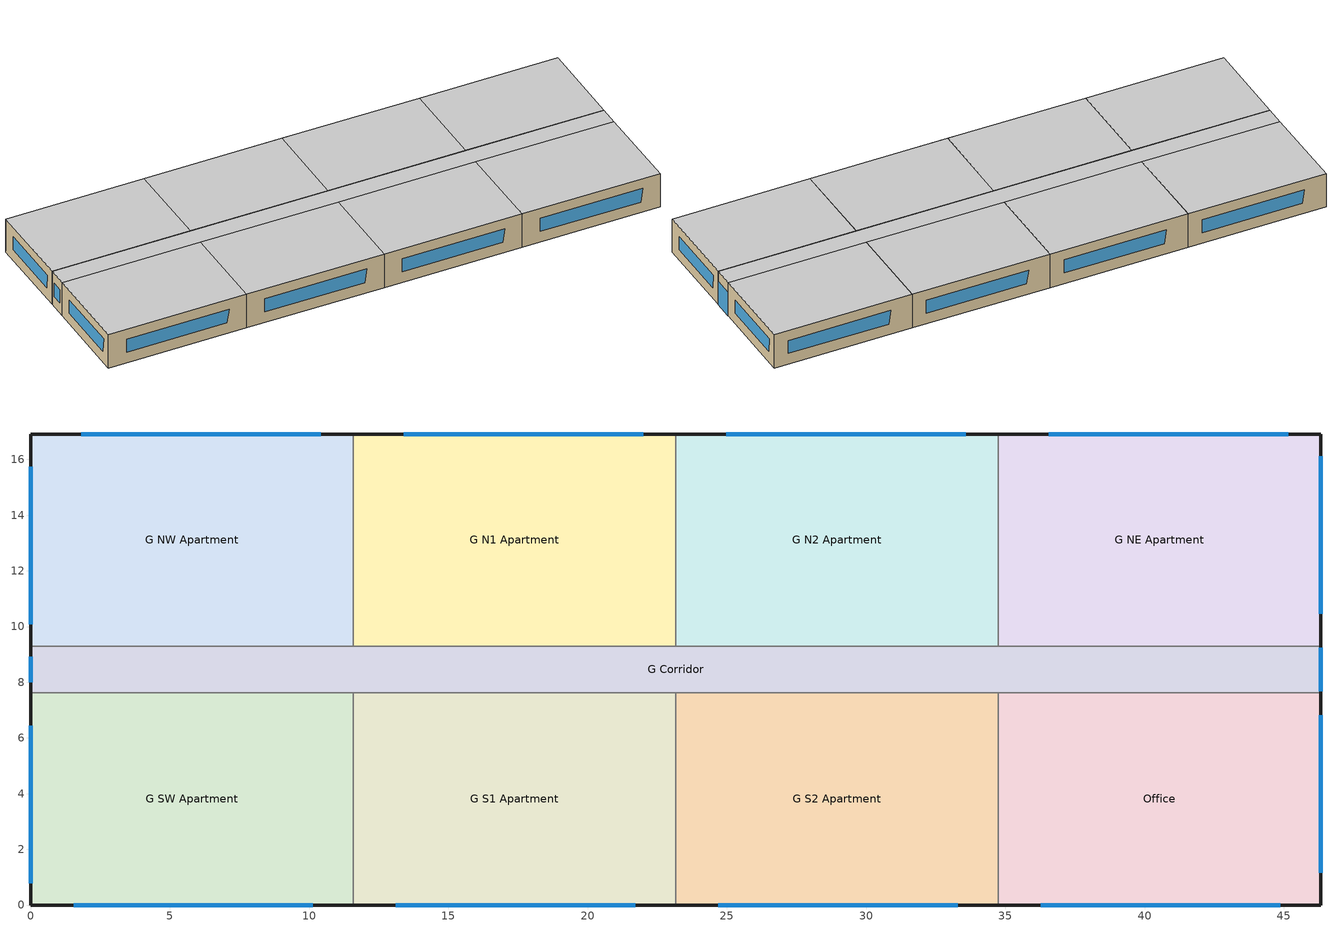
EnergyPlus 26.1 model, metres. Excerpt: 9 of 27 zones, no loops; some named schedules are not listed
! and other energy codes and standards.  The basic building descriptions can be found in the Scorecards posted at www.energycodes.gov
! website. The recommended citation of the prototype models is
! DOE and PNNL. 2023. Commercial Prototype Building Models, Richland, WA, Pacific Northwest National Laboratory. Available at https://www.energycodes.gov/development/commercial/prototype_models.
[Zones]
G SW Apartment
 floor ground (gGFloorSWA_Ffactor): 0,7.62 11.58,7.62 11.58,0 0,0 z0
 wall outside (CN_Ext_Wall): 0,7.62 0,0 11.58,0 z0:3.05
 wall to G Corridor (int_wall): 11.58,7.62 0,7.62 z0:3.05
 wall to G S1 Apartment (int_wall): 11.58,0 11.58,7.62 z0:3.05
 window (ResWindow_U_0.45_SHGC_0.245): 1.53,0,2.15 1.53,0,0.97 9.96,0,0.97 10.13,0,2.17; 0,6.44,2.15 0,6.44,0.97 0,0.9,0.97 0,0.79,2.17
 ceiling adiabatic (int_slab_ceiling): 11.58,0 11.58,7.62 0,7.62 0,0 z3.05
G NW Apartment
 floor ground (gGFloorNWA_Ffactor): 0,16.92 11.58,16.92 11.58,9.3 0,9.3 z0
 wall outside (CN_Ext_Wall): 11.58,16.92 0,16.92 0,9.3 z0:3.05
 wall to G Corridor (int_wall): 0,9.3 11.58,9.3 z0:3.05
 wall to G N1 Apartment (int_wall): 11.58,9.3 11.58,16.92 z0:3.05
 window (ResWindow_U_0.45_SHGC_0.245): 0,15.74,2.15 0,15.74,0.97 0,10.2,0.97 0,10.08,2.17; 10.41,16.92,2.15 10.41,16.92,0.97 1.99,16.92,0.97 1.81,16.92,2.17
 ceiling adiabatic (int_slab_ceiling): 11.58,9.3 11.58,16.92 0,16.92 0,9.3 z3.05
Office
 floor ground (gGFloorSEA_Ffactor): 34.75,7.62 46.33,7.62 46.33,0 34.75,0 z0
 wall outside (CN_Ext_Wall): 34.75,0 46.33,0 46.33,7.62 z0:3.05
 wall to G Corridor (int_wall): 46.33,7.62 34.75,7.62 z0:3.05
 window (NonresWindow_U_0.45_SHGC_0.245): 36.28,0,2.15 36.28,0,0.97 44.71,0,0.97 44.88,0,2.17; 46.33,1.16,2.15 46.33,1.16,0.97 46.33,6.7,0.97 46.33,6.81,2.17
 ceiling adiabatic (int_slab_ceiling): 46.33,0 46.33,7.62 34.75,7.62 34.75,0 z3.05
G NE Apartment
 floor ground (gGFloorNEA_Ffactor): 34.75,16.92 46.33,16.92 46.33,9.3 34.75,9.3 z0
 wall outside (CN_Ext_Wall): 46.33,9.3 46.33,16.92 34.75,16.92 z0:3.05
 wall to G Corridor (int_wall): 34.75,9.3 46.33,9.3 z0:3.05
 window (ResWindow_U_0.45_SHGC_0.245): 45.16,16.92,2.15 45.16,16.92,0.97 36.73,16.92,0.97 36.56,16.92,2.17; 46.33,10.45,2.15 46.33,10.45,0.97 46.33,16,0.97 46.33,16.11,2.17
 ceiling adiabatic (int_slab_ceiling): 46.33,9.3 46.33,16.92 34.75,16.92 34.75,9.3 z3.05
G N1 Apartment
 floor ground (gGFloorN1A_Ffactor): 11.58,16.92 23.16,16.92 23.16,9.3 11.58,9.3 z0
 wall outside (CN_Ext_Wall): 23.16,16.92 11.58,16.92 z0:3.05
 wall to G Corridor (int_wall): 11.58,9.3 23.16,9.3 z0:3.05
 wall to G N2 Apartment (int_wall): 23.16,9.3 23.16,16.92 z0:3.05
 window (ResWindow_U_0.45_SHGC_0.245): 21.99,16.92,2.15 21.99,16.92,0.97 13.57,16.92,0.97 13.4,16.92,2.17
 ceiling adiabatic (int_slab_ceiling): 23.16,9.3 23.16,16.92 11.58,16.92 11.58,9.3 z3.05
G N2 Apartment
 floor ground (gGFloorN2A_Ffactor): 23.16,16.92 34.75,16.92 34.75,9.3 23.16,9.3 z0
 wall outside (CN_Ext_Wall): 34.75,16.92 23.16,16.92 z0:3.05
 wall to G Corridor (int_wall): 23.16,9.3 34.75,9.3 z0:3.05
 wall to G NE Apartment (int_wall): 34.75,9.3 34.75,16.92 z0:3.05
 window (ResWindow_U_0.45_SHGC_0.245): 33.58,16.92,2.15 33.58,16.92,0.97 25.15,16.92,0.97 24.98,16.92,2.17
 ceiling adiabatic (int_slab_ceiling): 34.75,9.3 34.75,16.92 23.16,16.92 23.16,9.3 z3.05
G S1 Apartment
 floor ground (gGFloorS1A_Ffactor): 11.58,7.62 23.16,7.62 23.16,0 11.58,0 z0
 wall outside (CN_Ext_Wall): 11.58,0 23.16,0 z0:3.05
 wall to G Corridor (int_wall): 23.16,7.62 11.58,7.62 z0:3.05
 wall to G S2 Apartment (int_wall): 23.16,0 23.16,7.62 z0:3.05
 window (ResWindow_U_0.45_SHGC_0.245): 13.12,0,2.15 13.12,0,0.97 21.54,0,0.97 21.72,0,2.17
 ceiling adiabatic (int_slab_ceiling): 23.16,0 23.16,7.62 11.58,7.62 11.58,0 z3.05
G S2 Apartment
 floor ground (gGFloorS2A_Ffactor): 23.16,7.62 34.75,7.62 34.75,0 23.16,0 z0
 wall outside (CN_Ext_Wall): 23.16,0 34.75,0 z0:3.05
 wall to G Corridor (int_wall): 34.75,7.62 23.16,7.62 z0:3.05
 wall to Office (int_wall): 34.75,0 34.75,7.62 z0:3.05
 window (ResWindow_U_0.45_SHGC_0.245): 24.7,0,2.15 24.7,0,0.97 33.12,0,0.97 33.3,0,2.17
 ceiling adiabatic (int_slab_ceiling): 34.75,0 34.75,7.62 23.16,7.62 23.16,0 z3.05
G Corridor
 floor ground (gFloorC_Ffactor): 0,9.3 46.33,9.3 46.33,7.62 0,7.62 z0
 wall outside (CN_Ext_Wall): 0,9.3 0,7.62 / 46.33,7.62 46.33,9.3 z0:3.05
 window (NonresWindow_U_0.45_SHGC_0.245): 0,8.91 0,8 z0.95:2.17; 46.33,7.67 46.33,9.25 z0:2.13
 ceiling adiabatic (int_slab_ceiling): 46.33,7.62 46.33,9.3 0,9.3 0,7.62 z3.05
[Building]
ApartmentHighRise: North Axis {deg}=0; Terrain=City; Loads Convergence Tolerance Value {W}=0.04; Temperature Convergence Tolerance Value {deltaC}=0.2; Solar Distribution=FullInteriorAndExterior; Maximum Number of Warmup Days=25; Minimum Number of Warmup Days=6
[Site:Location]
Atlanta-Hartsfield.Jackson.Intl.AP_GA_USA WMO=722190: Latitude {deg}=33.64; Longitude {deg}=-84.43; Time Zone {hr}=-5; Elevation {m}=313
[SizingPeriod:DesignDay] Day of Month=21; Dry-Bulb Temperature Range Modifier Type=DefaultMultipliers; Humidity Condition Type=Wetbulb; Barometric Pressure {Pa}=97621; Rain Indicator=No; Snow Indicator=No; Daylight Saving Time Indicator=No
Name | Month | Day Type | Maximum Dry-Bulb Temperature {C} | Daily Dry-Bulb Temperature Range {deltaC} | Wetbulb or DewPoint at Maximum Dry-Bulb {C} | Wind Speed {m/s} | Wind Direction {deg} | Solar Model Indicator | Sky Clearness | ASHRAE Clear Sky Optical Depth for Beam Irradiance (taub) | ASHRAE Clear Sky Optical Depth for Diffuse Irradiance (taud)
Atlanta-Hartsfield.Jackson.Intl.AP_GA_USA Ann Htg 99.6% Condns DB | 1 | WinterDesignDay | -6.3 | 0 | -6.3 | 5.3 | 320 | ASHRAEClearSky | 0
Atlanta-Hartsfield.Jackson.Intl.AP_GA_USA Ann Clg .4% Condns DB=>MWB | 7 | SummerDesignDay | 34.4 | 9.5 | 23.5 | 4 | 300 | ASHRAETau |  | 0.556 | 1.779
[Site:WaterMainsTemperature]
Calculation Method=CORRELATION; Annual Average Outdoor Air Temperature {C}=16.6; Maximum Difference In Monthly Average Outdoor Air Temperatures {deltaC}=22.5
[Site:GroundTemperature:FCfactorMethod]
16, 11.9, 7.7, 4, 7.9, 13.8, 17.2, 20.8, 24.8, 26.1, 26.5, 22.5
[Material]
Name | Roughness | Thickness {m} | Conductivity {W/m-K} | Density {kg/m3} | Specific Heat {J/kg-K} | Thermal Absorptance | Solar Absorptance | Visible Absorptance
Std Wood 6inch | MediumSmooth | 0.15 | 0.12 | 540 | 1210 | 0.9 | 0.7 | 0.7
G01 13mm gypsum board | Smooth | 0.0127 | 0.16 | 800 | 1090 | 0.9 | 0.7 | 0.5
100mm Normalweight concrete floor | MediumRough | 0.1016 | 2.31 | 2322 | 832
[Material:NoMass] Thermal Absorptance=0.9; Solar Absorptance=0.7
Name | Roughness | Thermal Resistance {m2-K/W} | Visible Absorptance
CP02 CARPET PAD | VeryRough | 0.21648 | 0.8
CN_Wall_Insulation | MediumRough | 1.496667 | 0.7
[Construction]
InteriorFurnishings: Std Wood 6inch
int_wall: G01 13mm gypsum board, G01 13mm gypsum board
int_slab_ceiling: CP02 CARPET PAD, 100mm Normalweight concrete floor
NonresWindow_U_0.45_SHGC_0.245: Nonres Window Glazing Layer
ResWindow_U_0.45_SHGC_0.245: Res Window Glazing Layer
CN_Ext_Wall: CN_Wall_Insulation
[WindowMaterial:SimpleGlazingSystem] U-Factor {W/m2-K}=1.8; Solar Heat Gain Coefficient=0.35; Visible Transmittance=0.2695
Nonres Window Glazing Layer; Res Window Glazing Layer
[Construction:FfactorGroundFloor] F-Factor {W/m-K}=0.93474
Name | Area {m2} | PerimeterExposed {m}
gGFloorSWA_Ffactor; gGFloorNWA_Ffactor; gGFloorSEA_Ffactor; gGFloorNEA_Ffactor | 88.2487 | 19.2014
gGFloorN1A_Ffactor; gGFloorN2A_Ffactor; gGFloorS1A_Ffactor; gGFloorS2A_Ffactor | 88.2487 | 11.5818
gFloorC_Ffactor | 77.6585 | 3.3526
[Zone] Type=1; Multiplier=1; Ceiling Height {m}=-9999; Volume {m3}=autocalculate; Floor Area {m2}=autocalculate; Part of Total Floor Area=Yes
G SW Apartment; G NW Apartment; Office; G NE Apartment; G N1 Apartment; G N2 Apartment; G S1 Apartment; G S2 Apartment; G Corridor
[InternalMass] Construction=InteriorFurnishings; Surface Area {m2}=88.2493
Name | Zone or ZoneList
G SW Apartment_InternalMass_1 | G SW Apartment
G NW Apartment_InternalMass_1 | G NW Apartment
Office_InternalMass_1 | Office
G NE Apartment_InternalMass_1 | G NE Apartment
G N1 Apartment_InternalMass_1 | G N1 Apartment
G N2 Apartment_InternalMass_1 | G N2 Apartment
G S1 Apartment_InternalMass_1 | G S1 Apartment
G S2 Apartment_InternalMass_1 | G S2 Apartment
[People] Activity Level Schedule=Activity Schedule
Name | Zone or ZoneList or Space or SpaceList | Number of People Schedule | Number of People Calculation Method | Number of People | Fraction Radiant | Sensible Heat Fraction | Floor Area per Person {m2/person}
G SW Apartment People | G SW Apartment | OCC_APT_SCH_WORKING_FAMILY | People | 2.5 | 0.5 | autocalculate
G NW Apartment People | G NW Apartment | OCC_APT_SCH_STAY_HOME_FAMILY | People | 2.5 | 0.3 | AUTOCALCULATE
Office People | Office | OCC_OFF_w_SB_SCH | Area/Person |  | 0.3 | AUTOCALCULATE | 18.5806
G NE Apartment People | G NE Apartment | OCC_APT_SCH_STAY_HOME_FAMILY | People | 2.5 | 0.3 | AUTOCALCULATE
G N1 Apartment People | G N1 Apartment | OCC_APT_SCH_STAY_HOME_FAMILY | People | 2.5 | 0.3 | AUTOCALCULATE
G N2 Apartment People | G N2 Apartment | OCC_APT_SCH_STAY_HOME_FAMILY | People | 2.5 | 0.3 | AUTOCALCULATE
G S1 Apartment People | G S1 Apartment | OCC_APT_SCH_WORKING_FAMILY | People | 2.5 | 0.3 | AUTOCALCULATE
G S2 Apartment People | G S2 Apartment | OCC_APT_SCH_WORKING_FAMILY | People | 2.5 | 0.3 | AUTOCALCULATE
G Corridor People | G Corridor | OCC_APT_SCH_CORRIDOR | People | 4.18 | 0.5 | autocalculate
[Lights] Design Level Calculation Method=Watts/Area; Return Air Fraction=0; Fraction Radiant=0.6; Fraction Visible=0.2; Fraction Replaceable=1; Return Air Fraction Calculated from Plenum Temperature=No
Name | Zone or ZoneList or Space or SpaceList | Schedule | Watts per Floor Area {W/m2}
G SW Apartment_Lights_hardwired | G SW Apartment | ltg_sch_apartment_hardwired | 4.52084
G NW Apartment_Lights_hardwired | G NW Apartment | ltg_sch_apartment_hardwired | 4.52084
Office_Lights_hardwired | Office | ltg_sch_office | 7.48952
G NE Apartment_Lights_hardwired | G NE Apartment | ltg_sch_apartment_hardwired | 4.52084
G N1 Apartment_Lights_hardwired | G N1 Apartment | ltg_sch_apartment_hardwired | 4.52084
G N2 Apartment_Lights_hardwired | G N2 Apartment | ltg_sch_apartment_hardwired | 4.52084
G S1 Apartment_Lights_hardwired | G S1 Apartment | ltg_sch_apartment_hardwired | 4.52084
G S2 Apartment_Lights_hardwired | G S2 Apartment | ltg_sch_apartment_hardwired | 4.52084
G Corridor_Lights_hardwired | G Corridor | ltg_sch_corridor | 5.29046
G SW Apartment_Lights_plugin | G SW Apartment | ltg_sch_apartment_plugin | 0.96875
G NW Apartment_Lights_plugin | G NW Apartment | ltg_sch_apartment_plugin | 0.96875
G NE Apartment_Lights_plugin | G NE Apartment | ltg_sch_apartment_plugin | 0.96875
G N1 Apartment_Lights_plugin | G N1 Apartment | ltg_sch_apartment_plugin | 0.96875
G N2 Apartment_Lights_plugin | G N2 Apartment | ltg_sch_apartment_plugin | 0.96875
G S1 Apartment_Lights_plugin | G S1 Apartment | ltg_sch_apartment_plugin | 0.96875
G S2 Apartment_Lights_plugin | G S2 Apartment | ltg_sch_apartment_plugin | 0.96875
[ElectricEquipment] Design Level Calculation Method=Watts/Area; Watts per Floor Area {W/m2}=6.67; Fraction Latent=0; Fraction Radiant=0.5; Fraction Lost=0
Name | Zone or ZoneList or Space or SpaceList | Schedule
G SW Apartment_Plug_GSW_Equip | G SW Apartment | EQP_APT_SCH
G NW Apartment_Plug_GNW_Equip | G NW Apartment | EQP_APT_SCH
Office_Plug_Office_Equip | Office | EQP_OFF_SCH
G NE Apartment_Plug_GNE_Equip | G NE Apartment | EQP_APT_SCH
G N1 Apartment_Plug_GN1_Equip | G N1 Apartment | EQP_APT_SCH
G N2 Apartment_Plug_GN2_Equip | G N2 Apartment | EQP_APT_SCH
G S1 Apartment_Plug_GS1_Equip | G S1 Apartment | EQP_APT_SCH
G S2 Apartment_Plug_GS2_Equip | G S2 Apartment | EQP_APT_SCH
[ZoneInfiltration:DesignFlowRate] Design Flow Rate Calculation Method=AirChanges/Hour; Air Changes per Hour {1/hr}=0.5; Constant Term Coefficient=1; Temperature Term Coefficient=0; Velocity Term Coefficient=0; Velocity Squared Term Coefficient=0
Name | Zone or ZoneList or Space or SpaceList | Schedule | Design Flow Rate {m3/s}
G SW Apartment_Infiltration | G SW Apartment | INF_APT_SCH
G NW Apartment_Infiltration | G NW Apartment | INF_APT_SCH
Office_Infiltration | Office | INF_APT_SCH
G NE Apartment_Infiltration | G NE Apartment | INF_APT_SCH
G N1 Apartment_Infiltration | G N1 Apartment | INF_APT_SCH
G N2 Apartment_Infiltration | G N2 Apartment | INF_APT_SCH
G S1 Apartment_Infiltration | G S1 Apartment | INF_APT_SCH
G S2 Apartment_Infiltration | G S2 Apartment | INF_APT_SCH
G Corridor_Infiltration | G Corridor | INF_APT_SCH
Door_Infil_GC | G Corridor | INFIL_Door_Opening_SCH | 0
[Exterior:Lights]
Facade Lighting: Schedule=Exterior_Lgt_ALWAYS_ON; Design Level {W}=8200.91; Control Option=AstronomicalClock
[EnergyManagementSystem:Sensor]
Name | Output:Variable or Output:Meter | Output:Variable or Output:Meter Index Key
Facility_Int_LTG | InteriorLights:Electricity
OAT | Site Outdoor Air Drybulb Temperature | Environment
[EnergyManagementSystem:GlobalVariable]
Wired_LTG
timesteps_after_doorshut_south
timesteps_after_doorshut_north
BoilerType; CapRated; EtRated; PLRx; Ecx; SkinLossRate
[EnergyManagementSystem:Program]
Transformer_Load_Prog: SET Wired_LTG = Facility_Int_LTG*0.0015
init_timesteps_after_doorshut: SET timesteps_after_doorshut_south = 0; SET timesteps_after_doorshut_north = 0
Door_Switch_Enabled_Thermostat_Reset_Program_S_LivingUnit: IF (S_Sliding_Door_Ventilation_Sensor > 0); SET timesteps_after_doorshut_south = 0; SET S_LivingUnit_CLGSETP_Actuator = 32.22; SET S_LivingUnit_HTGSETP_Actuator = 12.78; ELSEIF S_LivingUnit_CLGSETP_Actuator > 24.4; SET timesteps_after_doorshut_south = timesteps_after_doorshut_south + 1; IF timesteps_after_doorshut_south == 1; SET S_LivingUnit_CLGSETP_Actuator = 30; SET S_LivingUnit_HTGSETP_Actuator = 14; ELSEIF timesteps_after_doorshut_south == 2; SET S_LivingUnit_CLGSETP_Actuator = 28; SET S_LivingUnit_HTGSETP_Actuator = 16; ELSEIF timesteps_after_doorshut_south == 3; SET S_LivingUnit_CLGSETP_Actuator = 26; SET S_LivingUnit_HTGSETP_Actuator = 18; ELSEIF timesteps_after_doorshut_south == 4; SET S_LivingUnit_CLGSETP_Actuator = 25; SET S_LivingUnit_HTGSETP_Actuator = 20; SET S_LivingUnit_CLGSETP_Actuator = null; SET S_LivingUnit_HTGSETP_Actuator = null; ENDIF; ELSE; SET timesteps_after_doorshut_south = 0; SET S_LivingUnit_CLGSETP_Actuator = null; SET S_LivingUnit_HTGSETP_Actuator = null; ENDIF
Door_Switch_Enabled_Thermostat_Reset_Program_N_LivingUnit: IF (N_Sliding_Door_Ventilation_Sensor > 0); SET timesteps_after_doorshut_north = 0; SET N_LivingUnit_CLGSETP_Actuator = 32.22; SET N_LivingUnit_HTGSETP_Actuator = 12.78; ELSEIF N_LivingUnit_CLGSETP_Actuator > 24.4; SET timesteps_after_doorshut_north = timesteps_after_doorshut_north + 1; IF timesteps_after_doorshut_north == 1; SET N_LivingUnit_CLGSETP_Actuator = 30; SET N_LivingUnit_HTGSETP_Actuator = 14; ELSEIF timesteps_after_doorshut_north == 2; SET N_LivingUnit_CLGSETP_Actuator = 28; SET N_LivingUnit_HTGSETP_Actuator = 16; ELSEIF timesteps_after_doorshut_north == 3; SET N_LivingUnit_CLGSETP_Actuator = 26; SET N_LivingUnit_HTGSETP_Actuator = 18; ELSEIF timesteps_after_doorshut_north == 4; SET N_LivingUnit_CLGSETP_Actuator = 25; SET N_LivingUnit_HTGSETP_Actuator = 20; SET N_LivingUnit_CLGSETP_Actuator = null; SET N_LivingUnit_HTGSETP_Actuator = null; ENDIF; ELSE; SET timesteps_after_doorshut_north = 0; SET N_LivingUnit_CLGSETP_Actuator = null; SET N_LivingUnit_HTGSETP_Actuator = null; ENDIF
OA_BASED_OPTIMUM_START_EMS_Program: IF DaylightSavings==0 && Hour==7 && DayOfWeek>1 && DayOfWeek<7 && OAT<23.9 && OAT>1.7; SET CLGSETP_OFF_SCH_Actuator = 29.4; SET HTGSETP_OFF_SCH_Actuator = 15.6; ELSEIF DaylightSavings==1 && Hour==6 && DayOfWeek>1 && DayOfWeek<7 && OAT<23.9 && OAT>1.7; SET CLGSETP_OFF_SCH_Actuator = 29.4; SET HTGSETP_OFF_SCH_Actuator = 15.6; ELSE; SET CLGSETP_SCH_Actuator = NULL; SET HTGSETP_SCH_Actuator = NULL; ENDIF
SetBoilerPar: SET CapRated =  484297.30; SET EtRated =  0.8; SET CapRated = (CapRated *3.412)/1000; SET SkinLossRate = 0.02; SET BoilerType = 1; IF BoilerType  == 1; IF CapRated >10000; SET PLRx = 0.2; ELSEIF CapRated >5000; SET PLRx = 0.25; ELSEIF CapRated >1000; SET PLRx = 0.33; ELSE; SET BoilerType = 2; SET PLRx = 0.2; ENDIF; ELSE; SET PLRx = 0.2; ENDIF; IF BoilerType == 1; SET CurveX = 0.975 + 0.305 * PLRx - 0.527 * (PLRx^2) + 0.249 * (PLRx^3); ELSEIF BoilerType == 2; SET CurveX = 0.907 + 0.320 * PLRx - 0.420 * (PLRx^2) + 0.193 * (PLRx^3); ELSE; SET CurveX = 0.492 + 1.41 * PLRx - 1.529 * (PLRx^2) + 0.628 * (PLRx^3); ENDIF; SET LoadX = CapRated * PLRx; SET Etx = CurveX * EtRated; SET InputEx = LoadX/Etx; SET SkinEx = CapRated * SkinLossRate; SET Ecx = (LoadX + SkinEx)/InputEx
SetBoilerCurve: IF BoilerPLR >= PLRx; IF BoilerType == 1; SET BoilerCurve = 0.975 + 0.305*BoilerPLR - 0.527*(BoilerPLR^2) + 0.249*(BoilerPLR^3); ELSEIF BoilerType == 2; SET BoilerCurve = 0.907 + 0.320*BoilerPLR - 0.420*(BoilerPLR^2) + 0.193*(BoilerPLR^3); ELSE; SET BoilerCurve = 0.492 + 1.41*BoilerPLR - 1.529*(BoilerPLR^2) + 0.628*(BoilerPLR^3); ENDIF; ELSE; IF BoilerPLR == 0; SET BoilerCurve = NULL; ELSE; IF BoilerPLR <0.05; SET BoilerCurve = (0.05/(0.05 + SkinLossRate)) * (Ecx/EtRated); ELSE; SET BoilerCurve = (BoilerPLR/(BoilerPLR + SkinLossRate)) * (Ecx/EtRated); ENDIF; ENDIF; ENDIF
[EnergyManagementSystem:ProgramCallingManager]
Transformer_Load_Prog_Manager: AfterPredictorAfterHVACManagers; Transformer_Load_Prog
Door_Switch_Enabled_Thermostat_Reset: BeginTimestepBeforePredictor; Door_Switch_Enabled_Thermostat_Reset_Program_N_LivingUnit; Door_Switch_Enabled_Thermostat_Reset_Program_S_LivingUnit
init_timesteps_after_doorshut_south_Program Manager: BeginNewEnvironment; init_timesteps_after_doorshut
OA_BASED_OPTIMUM_START_EMS_Program Manager: BeginTimestepBeforePredictor; OA_BASED_OPTIMUM_START_EMS_Program
BoilerParManager: BeginNewEnvironment; SetBoilerPar
BoilerCurveManager: InsideHVACSystemIterationLoop; SetBoilerCurve
[EnergyManagementSystem:OutputVariable] Update Frequency=ZoneTimeStep
Name | EMS Variable | Type of Data in Variable | Units
Wired_LTG | Wired_LTG | Summed | J
timesteps_after_doorshut_south | timesteps_after_doorshut_south | Averaged
timesteps_after_doorshut_north | timesteps_after_doorshut_north | Averaged
[ElectricLoadCenter:Transformer]
Transformer 1: Availability Schedule=Always_On; Transformer Usage=PowerInFromGrid; Rated Capacity {VA}=75000; Phase=3; Conductor Material=Aluminum; Full Load Temperature Rise {C}=150; Fraction of Eddy Current Losses=0.1; Performance Input Method=NominalEfficiency; Nameplate Efficiency=0.986; Per Unit Load for Nameplate Efficiency=0.35; Reference Temperature for Nameplate Efficiency {C}=75; Consider Transformer Loss for Utility Cost=Yes; Meter 1=Wired_LTG_Electricity; Meter 2=Wired_INT_EQUIP
[ZoneVentilation:WindandStackOpenArea] Opening Area {m2}=0.1181; Opening Area Fraction Schedule=Sliding_Doors_Ventilation_Availability_SCH; Opening Effectiveness=autocalculate; Height Difference {m}=15.2393; Discharge Coefficient for Opening=autocalculate; Minimum Indoor Temperature {C}=18.89; Maximum Indoor Temperature {C}=25.56; Delta Temperature {deltaC}=-100; Minimum Outdoor Temperature {C}=15.56; Maximum Outdoor Temperature {C}=23.89; Maximum Wind Speed {m/s}=40
Name | Zone or Space | Effective Angle {deg}
G SW Apartment Sliding Door Ventilation | G SW Apartment | 180
G NW Apartment Sliding Door Ventilation | G NW Apartment | 0
G NE Apartment Sliding Door Ventilation | G NE Apartment | 0
G N1 Apartment Sliding Door Ventilation | G N1 Apartment | 0
G N2 Apartment Sliding Door Ventilation | G N2 Apartment | 0
G S1 Apartment Sliding Door Ventilation | G S1 Apartment | 180
G S2 Apartment Sliding Door Ventilation | G S2 Apartment | 180
[AvailabilityManager:Scheduled] Schedule=All On
AirLoop G SW Availability Manager; AirLoop G NW Availability Manager; AirLoop Office Availability Manager; AirLoop G NE Availability Manager; AirLoop G N1 Availability Manager; AirLoop G N2 Availability Manager
